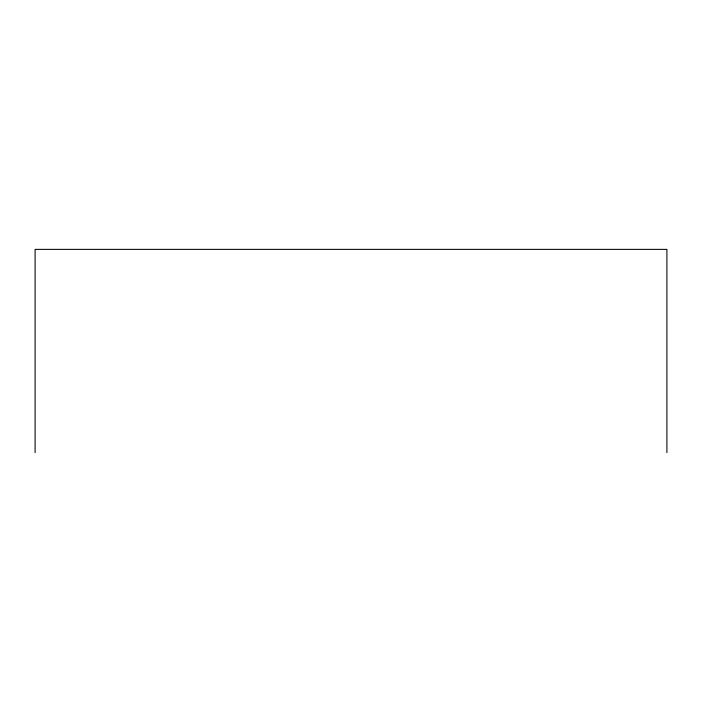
<?xml version="1.0" encoding="UTF-8"?>
<svg xmlns="http://www.w3.org/2000/svg" width="702" height="702" viewBox="0 0 702 702"><rect width="100%" height="100%" fill="white"/><g stroke="black" fill="none" stroke-linecap="round" stroke-linejoin="round"><path stroke-width="1.05" d="M666.9 452.623L666.9 249.377L35.1 249.377L35.1 452.623"/></g></svg>
